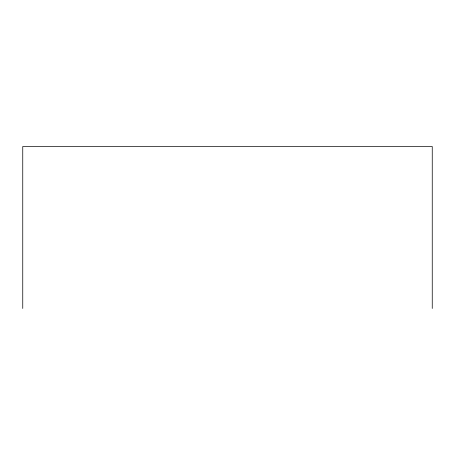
<?xml version="1.0" encoding="UTF-8"?>
<svg xmlns="http://www.w3.org/2000/svg" width="455" height="455" viewBox="0 0 455 455"><rect width="100%" height="100%" fill="white"/><g stroke="black" fill="none" stroke-linecap="round" stroke-linejoin="round"><path stroke-width="0.68" d="M432.25 308.473L432.25 146.527L22.75 146.527L22.75 308.473"/></g></svg>
